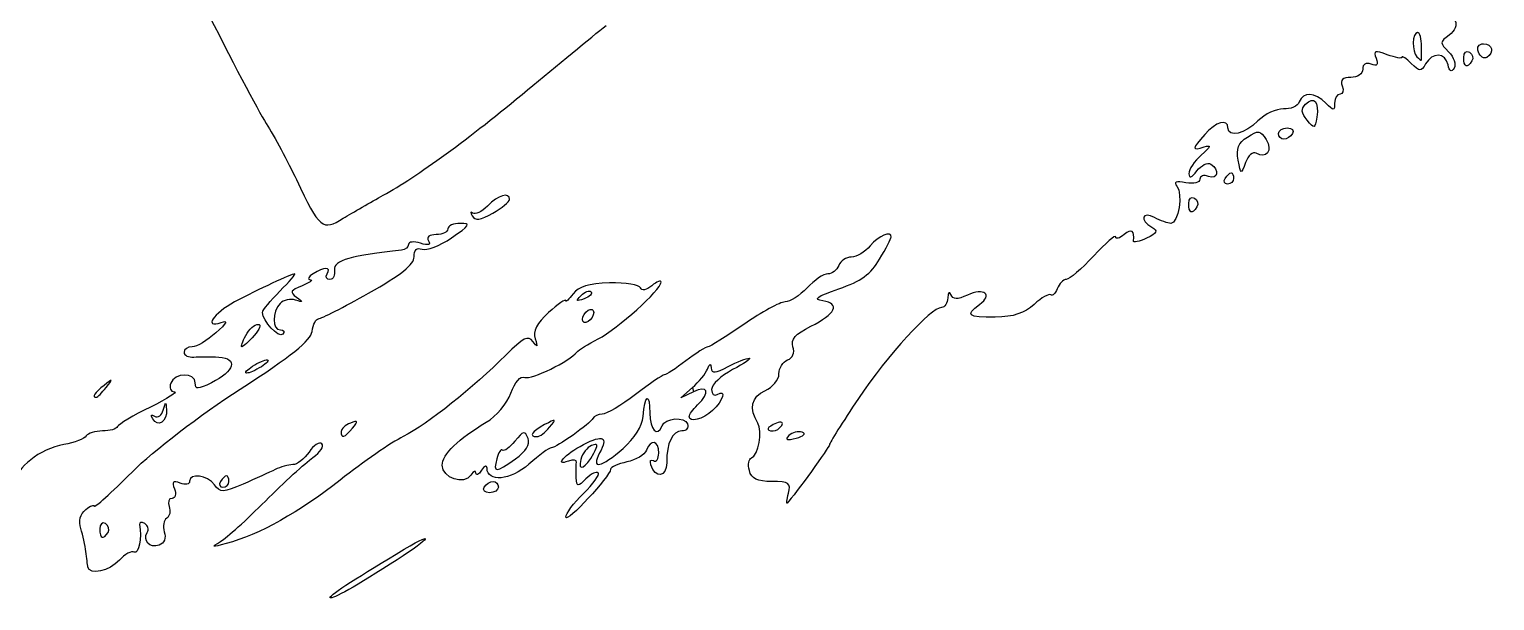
# Model space of a CAD drawing. Extents: x 785 to 1180, y 172 to 639.
# Drawn here: x 916.7 to 1177.8, y 172 to 273.8 of the extents above; entities that cross this region are included whole.
import ezdxf

# ---------------------------------------------------------------- set-up
doc = ezdxf.new("R2010")
doc.units = 0
doc.layers.add('Ebene_1', color=7, linetype='CONTINUOUS')

msp = doc.modelspace()

# ---------------------------------------------------------------- linework, layer by layer
at = {"layer": 'Ebene_1', "color": 7}
for points in [[(1164.75, 270.75002), (1164.75, 270.75002)], [(1174.88616, 269.755764), (1174.88616, 269.755764)], [(1172.25, 268.809044), (1172.25, 268.809044)], [(1144.3424, 257.627388), (1144.3424, 257.627388)], [(1139.25, 255.25002), (1139.25, 255.25002)], [(1132.04728, 250.5301), (1132.04728, 250.5301)], [(1129.75, 247.25002), (1129.75, 247.25002)], [(1002.24384, 243.50002), (1002.24368, 243.50002)], [(1123.25, 242.809044), (1123.25, 242.809044)], [(1014.98336, 226.374108), (1014.98336, 226.374108)], [(1015.25, 222.131988), (1015.25, 222.131988)], [(955.25, 219.25002), (955.25, 219.25002)], [(955.25, 212.679652), (955.25, 212.679652)], [(930.3776, 210.00002), (930.3776, 210.00002)], [(1035, 209.22874), (1032.75, 208.137092), (1034.84488, 209.97826)], [(938.66456, 204.388244), (938.66456, 204.38822)], [(1034.25, 204.821452), (1034.25, 204.821452)], [(974.26904, 202.772908), (974.26904, 202.772908)], [(1009.3776, 202.91374), (1009.3776, 202.91374)], [(1050.74296, 203.238572), (1050.74296, 203.238572)], [(1054.38672, 202.03778), (1054.38672, 202.03778)], [(1003.30048, 197.285684), (1003.30048, 197.285948)], [(1017.26776, 198.283212), (1017.26776, 198.283212)], [(952.25, 193.25002), (952.25, 193.25002)], [(997.75, 192.25002), (997.75, 192.25002)], [(1012.29256, 186.881364), (1012.29264, 186.881364)], [(930.70728, 184.180916), (930.70728, 184.180916)], [(927.122, 177.999596), (927.1224, 178.00002)], [(970.25, 172.610588), (970.25, 172.610588)]]:
    msp.add_lwpolyline(points, close=True, dxfattribs=at)
for points in [[(947.89256, 277.98046), (952.48968, 268.757228), (957.43536, 259.334708), (958.88296, 257.041524)], [(1005.44768, 263.016052), (1010.56472, 267.273948), (1016.86408, 272.45322), (1019.44616, 274.525532)], [(1170.6952, 275.337604), (1171.13632, 274.623868), (1170.704, 273.571692), (1169.65632, 272.805084)], [(1164, 273.25002), (1163.0712, 273.25002), (1163.00544, 269.827932), (1163.91672, 268.916692)], [(1164.75, 270.75002), (1164.75, 272.12502), (1164.41248, 273.25002), (1164, 273.25002)], [(1169.65632, 272.805084), (1167.9672, 271.569964), (1167.96192, 271.394476), (1169.56544, 269.791004)], [(1158.63544, 269.292996), (1156.4068, 270.140316), (1156.11352, 270.046508), (1156.6468, 268.656908)], [(1161.2496, 268.84578), (1161.2496, 268.545108), (1160.0732, 268.746372), (1158.63544, 269.292996)], [(1162.91008, 267.731988), (1161.9968, 268.64526), (1161.2496, 269.146444), (1161.2496, 268.84578)], [(1163.91672, 268.916692), (1164.28336, 268.55002), (1164.62088, 268.25002), (1164.66672, 268.25002)], [(1164.66672, 268.25002), (1164.71232, 268.25002), (1164.75, 269.37502), (1164.75, 270.75002)], [(1169.44976, 267.499636), (1169.01696, 269.68386), (1166.6456, 269.77954), (1165.45976, 267.660628)], [(1169.56544, 269.791004), (1170.50184, 268.854564), (1170.93696, 267.562172), (1170.53232, 266.91902)], [(1172.25, 268.809044), (1172.25, 269.6665), (1172.70736, 270.085404), (1173.26632, 269.73994)], [(1173.26632, 269.73994), (1173.82528, 269.394484), (1174.02376, 268.692924), (1173.70728, 268.180924)], [(1174.88616, 269.755764), (1174.53784, 270.66342), (1174.88616, 271.25002), (1175.78136, 271.25002)], [(1176.3548, 268.81478), (1175.8624, 268.510484), (1175.20152, 268.933924), (1174.88616, 269.755764)], [(1175.78136, 271.25002), (1177.3988, 271.25002), (1177.76672, 269.687404), (1176.3548, 268.81478)], [(1154.2496, 266.71822), (1154.2496, 265.891404), (1153.3288, 265.249596), (1152.14264, 265.249596)], [(1155.76096, 267.606868), (1154.83528, 267.962076), (1154.2496, 267.617668), (1154.2496, 266.71822)], [(1156.6468, 268.656908), (1157.09648, 267.484988), (1156.84752, 267.189892), (1155.76096, 267.606868)], [(1165.45976, 267.660628), (1164.65168, 266.216716), (1164.41888, 266.223236), (1162.91008, 267.731988)], [(1170.53232, 266.91902), (1170.03312, 266.12566), (1169.68504, 266.312356), (1169.44976, 267.499636)], [(1173.70728, 268.180924), (1172.85008, 266.793876), (1172.25, 267.052508), (1172.25, 268.809044)], [(1152.14264, 265.249596), (1150.68056, 265.249596), (1150.21184, 264.790444), (1150.6112, 263.749596)], [(1150.6112, 263.749596), (1150.92784, 262.924596), (1150.75096, 262.249596), (1150.21824, 262.249596)], [(979.75144, 244.259324), (985.7264, 247.555812), (995.02456, 254.3429), (1005.44768, 263.016052)], [(1147.67816, 260.678164), (1145.74304, 262.613284), (1143.63792, 262.703908), (1142.93888, 260.882188)], [(1144.07568, 260.475732), (1145.58944, 261.989476), (1146.48992, 260.954428), (1146.0808, 258.170868)], [(1150.21824, 262.249596), (1149.68544, 262.249596), (1149.2496, 261.54246), (1149.2496, 260.678164)], [(1140.12656, 259.632188), (1138.8684, 259.696828), (1136.82688, 258.7371), (1135.58976, 257.499596)], [(1142.93888, 260.882188), (1142.65024, 260.130108), (1141.38472, 259.567604), (1140.12656, 259.632188)], [(1144.3424, 257.627388), (1143.28808, 258.906268), (1143.22112, 259.621132), (1144.07568, 260.475732)], [(1149.2496, 260.678164), (1149.2496, 259.249596), (1149.10672, 259.249596), (1147.67816, 260.678164)], [(958.88296, 257.041524), (960.33064, 254.74834), (962.7532, 250.25402), (964.26648, 247.054148)], [(1130.2496, 256.249596), (1130.2496, 257.958308), (1128.07192, 257.350748), (1126.11688, 255.096588)], [(1135.58976, 257.499596), (1133.27584, 255.18494), (1130.2496, 254.476564), (1130.2496, 256.249596)], [(1133.71184, 254.633068), (1135.65408, 255.905644), (1136.01304, 255.859148), (1137.04864, 254.200892)], [(1139.25, 255.25002), (1139.25, 255.80002), (1139.9516, 256.25002), (1140.80904, 256.25002)], [(1140.80904, 256.25002), (1141.66648, 256.25002), (1142.08992, 255.80002), (1141.75, 255.25002)], [(1146.0808, 258.170868), (1145.77456, 256.086932), (1145.6456, 256.04662), (1144.3424, 257.627388)], [(1126.11688, 255.096588), (1123.80936, 252.435964), (1123.79528, 252.168988), (1125.9996, 252.864684)], [(1125.9996, 252.864684), (1127.32472, 253.282892), (1127.20328, 252.932844), (1125.4996, 251.423004)], [(1132.04728, 250.5301), (1131.66512, 252.529332), (1132.08648, 253.568132), (1133.71184, 254.633068)], [(1137.04864, 254.200892), (1138.27736, 252.233348), (1137.08304, 250.617092), (1135.24152, 251.755252)], [(1140.19096, 254.25002), (1139.67344, 254.25002), (1139.25, 254.70002), (1139.25, 255.25002)], [(1141.75, 255.25002), (1141.41008, 254.70002), (1140.70856, 254.25002), (1140.19096, 254.25002)], [(1125.4996, 251.423004), (1124.26208, 250.326308), (1123.26392, 248.826148), (1123.28136, 248.089308)], [(1135.24152, 251.755252), (1134.68688, 252.098036), (1133.8564, 251.360292), (1133.39608, 250.115812)], [(1123.28136, 248.089308), (1123.30216, 247.199508), (1123.78392, 247.370916), (1124.71488, 248.599732)], [(1124.71488, 248.599732), (1125.48576, 249.617308), (1126.59648, 250.153252), (1127.18304, 249.790716)], [(1127.18304, 249.790716), (1128.81432, 248.782564), (1128.45144, 246.958156), (1126.7496, 247.611228)], [(1129.75, 247.25002), (1130.08992, 247.80002), (1130.56648, 248.25002), (1130.80904, 248.25002)], [(1130.80904, 248.25002), (1131.0516, 248.25002), (1131.25, 247.80002), (1131.25, 247.25002)], [(1133.39608, 250.115812), (1132.56952, 247.881404), (1132.55264, 247.88658), (1132.04728, 250.5301)], [(964.26648, 247.054148), (968.43672, 238.23618), (968.88528, 237.86566), (972.62704, 240.147332)], [(1121.15216, 245.862596), (1122.26504, 244.51642), (1121.40096, 239.249596), (1120.06728, 239.249596)], [(1122.74088, 246.496012), (1120.97664, 246.833268), (1120.5052, 246.645276), (1121.15216, 245.862596)], [(1125.2496, 247.101636), (1125.2496, 246.482316), (1124.17256, 246.222324), (1122.74088, 246.496012)], [(1126.7496, 247.611228), (1125.92456, 247.927804), (1125.2496, 247.698524), (1125.2496, 247.101636)], [(1130.19096, 246.25002), (1129.60856, 246.25002), (1129.41008, 246.70002), (1129.75, 247.25002)], [(1131.25, 247.25002), (1131.25, 246.70002), (1130.77344, 246.25002), (1130.19096, 246.25002)], [(972.62704, 240.147332), (974.34544, 241.195148), (977.55144, 243.04554), (979.75144, 244.259324)], [(1002.24368, 243.50002), (1002.25488, 244.867564), (1000.27752, 244.2775), (998.33336, 242.333348)], [(999.26624, 241.059364), (1000.90048, 241.98922), (1002.2404, 243.087524), (1002.24384, 243.50002)], [(1123.25, 242.809044), (1123.25, 243.6665), (1123.70736, 244.085404), (1124.26632, 243.73994)], [(1124.70728, 242.180924), (1123.85008, 240.793876), (1123.25, 241.052508), (1123.25, 242.809044)], [(1124.26632, 243.73994), (1124.82528, 243.394484), (1125.02376, 242.692924), (1124.70728, 242.180924)], [(995.67304, 241.083348), (995.264, 241.45002), (995.23656, 241.21422), (995.61224, 240.559364)], [(995.61224, 240.559364), (996.11952, 239.674564), (997.05816, 239.802996), (999.26624, 241.059364)], [(998.33336, 242.333348), (997.2792, 241.279188), (996.082, 240.716692), (995.67304, 241.083348)], [(1117.18384, 240.28478), (1114.91376, 241.499708), (1114.43144, 239.806844), (1116.68792, 238.544068)], [(1120.06728, 239.249596), (1119.5452, 239.249596), (1118.24768, 239.715428), (1117.18384, 240.28478)], [(991.25, 238.25002), (991.25, 237.70002), (990.32344, 237.25002), (989.19096, 237.25002)], [(993.48216, 239.25002), (992.25448, 239.25002), (991.25, 238.80002), (991.25, 238.25002)], [(991.91544, 236.668628), (995.15736, 238.87158), (995.38704, 239.25002), (993.48216, 239.25002)], [(1070.2496, 236.806756), (1070.2496, 237.9589), (1068.0524, 237.042124), (1066.5176, 235.249596)], [(1113.4052, 236.111244), (1113.64344, 237.98362), (1113.09136, 238.36318), (1111.7496, 237.249596)], [(1116.68792, 238.544068), (1117.8248, 237.907796), (1117.62312, 237.50174), (1115.72512, 236.606028)], [(984.25, 235.484068), (984.25, 234.988684), (983.68752, 234.528532), (983, 234.461532)], [(986.3752, 235.710268), (985.20632, 236.08126), (984.25, 235.979468), (984.25, 235.484068)], [(985.25, 233.278172), (985.25, 234.524788), (985.74736, 234.996396), (986.68328, 234.637252)], [(987.81624, 236.142892), (988.27664, 235.39786), (987.80584, 235.256372), (986.3752, 235.710268)], [(986.68328, 234.637252), (987.4716, 234.334748), (989.82608, 235.248868), (991.91544, 236.668628)], [(989.19096, 237.25002), (987.94016, 237.25002), (987.40056, 236.815484), (987.81624, 236.142892)], [(1066.5176, 235.249596), (1065.57568, 234.149596), (1064.05328, 233.249596), (1063.13432, 233.249596)], [(1068.18568, 232.865908), (1069.32088, 234.78982), (1070.2496, 236.563196), (1070.2496, 236.806756)], [(1110.2496, 236.832908), (1110.2496, 237.288428), (1108.4848, 235.768524), (1106.32776, 233.455356)], [(1111.7496, 237.249596), (1110.92456, 236.564908), (1110.2496, 236.377396), (1110.2496, 236.832908)], [(1115.72512, 236.606028), (1114.40448, 235.982796), (1113.36056, 235.760148), (1113.4052, 236.111244)], [(983, 234.461532), (974.2628, 233.610052), (970.76952, 232.592412), (971.04384, 230.978564)], [(977.14216, 226.809548), (982.8624, 230.026388), (985.25, 231.931268), (985.25, 233.278172)], [(1063.13432, 233.249596), (1062.21544, 233.249596), (1061.20456, 232.574596), (1060.888, 231.749596)], [(1060.93568, 227.58726), (1064.85616, 228.93334), (1066.62552, 230.22158), (1068.18568, 232.865908)], [(1106.32776, 233.455356), (1104.1708, 231.142188), (1101.96896, 229.249596), (1101.4348, 229.249596)], [(963.98056, 230.25002), (963.39008, 230.25002), (957.43344, 227.463244), (953.272, 225.2401)], [(961.32696, 227.1731), (963.0192, 228.865404), (964.21336, 230.25002), (963.98056, 230.25002)], [(967.25, 230.25002), (966.42504, 229.71686), (966.2, 229.245228), (966.75, 229.201948)], [(969.75, 230.25002), (970.53216, 231.51562), (969.2084, 231.51562), (967.25, 230.25002)], [(970.2348, 229.25002), (969.62824, 229.25002), (969.41008, 229.70002), (969.75, 230.25002)], [(971.04384, 230.978564), (971.20544, 230.02786), (970.84136, 229.25002), (970.2348, 229.25002)], [(1058.95528, 230.249596), (1058.20888, 230.249596), (1056.54136, 229.124596), (1055.2496, 227.749596)], [(1060.888, 231.749596), (1060.57136, 230.924596), (1059.70168, 230.249596), (1058.95528, 230.249596)], [(958.25, 223.364228), (958.25, 223.766804), (959.63464, 225.480788), (961.32696, 227.1731)], [(965.27408, 228.135284), (963.21104, 227.312068), (963.04424, 226.973388), (964.27408, 226.10434)], [(966.75, 229.201948), (967.3, 229.158668), (966.63584, 228.67866), (965.27408, 228.135284)], [(1020.07416, 228.623316), (1016.3396, 228.528716), (1014.53152, 227.988084), (1013.57488, 226.679828)], [(1014.98336, 226.374108), (1015.66168, 227.057532), (1016.46856, 227.36478), (1016.77648, 227.056892)], [(1018.05376, 218.663764), (1021.44872, 220.403484), (1029.2496, 227.43478), (1029.2496, 228.75502)], [(1025.58616, 227.751964), (1025.40016, 228.303268), (1022.91976, 228.69538), (1020.07416, 228.623316)], [(1027.58696, 228.122036), (1026.60352, 227.310228), (1025.78624, 227.159044), (1025.58616, 227.751964)], [(1029.2496, 228.75502), (1029.2496, 229.161724), (1028.50144, 228.876884), (1027.58696, 228.122036)], [(1055.2496, 227.749596), (1053.95784, 226.374596), (1052.19192, 225.249004), (1051.32528, 225.248284)], [(1058.0572, 225.451004), (1056.27624, 225.72546), (1056.9332, 226.213012), (1060.93568, 227.58726)], [(1080.89472, 226.55122), (1080.62672, 227.210356), (1080.372, 226.962148), (1080.32856, 225.999644)], [(1085.998, 224.807596), (1088.42216, 226.58018), (1086.79352, 227.818468), (1083.82, 226.46362)], [(1099.83304, 227.606468), (1099.48624, 226.702748), (1098.96032, 226.205516), (1098.66432, 226.501516)], [(1101.4348, 229.249596), (1100.90064, 229.249596), (1100.17984, 228.510188), (1099.83304, 227.606468)], [(953.272, 225.2401), (949.46936, 223.20862), (947.65784, 220.467068), (950.86352, 221.595164)], [(961.37184, 224.971884), (959.89792, 223.497908), (959.92872, 220.25002), (961.41664, 220.25002)], [(964.12184, 225.57754), (963.2264, 225.861452), (961.98888, 225.5889), (961.37184, 224.971884)], [(964.27408, 226.10434), (965.5284, 225.217964), (965.50552, 225.13886), (964.12184, 225.57754)], [(968.21168, 222.25002), (968.66416, 222.25002), (972.6828, 224.301812), (977.14216, 226.809548)], [(1012.2496, 225.5021), (1012.2496, 225.85122), (1010.884, 224.889596), (1009.21496, 223.36518)], [(1013.57488, 226.679828), (1012.846, 225.682956), (1012.2496, 225.15298), (1012.2496, 225.5021)], [(1015.54312, 225.814308), (1014.11792, 225.271628), (1014.00304, 225.386492), (1014.98336, 226.374108)], [(1016.77648, 227.056892), (1017.08432, 226.749004), (1016.52936, 226.189844), (1015.54312, 225.814308)], [(1051.32528, 225.248284), (1050.45864, 225.247564), (1047.15736, 223.447564), (1043.98904, 221.248284)], [(1055.90928, 220.900124), (1060.35968, 223.105988), (1061.23536, 224.961244), (1058.0572, 225.451004)], [(1080.32856, 225.999644), (1080.28536, 225.037148), (1079.7928, 224.249644), (1079.23456, 224.249644)], [(1083.82, 226.46362), (1081.98328, 225.626756), (1081.26168, 225.648348), (1080.89472, 226.55122)], [(1088.78984, 222.53394), (1083.83552, 222.46746), (1083.34448, 222.867284), (1085.998, 224.807596)], [(1095.72816, 224.817308), (1094.01336, 223.228068), (1092.03664, 222.57754), (1088.78984, 222.53394)], [(1098.66432, 226.501516), (1098.36832, 226.797516), (1097.04704, 226.039628), (1095.72816, 224.817308)], [(950.86352, 221.595164), (952.166, 222.053508), (951.88144, 221.483708), (949.94424, 219.754508)], [(961.83488, 219.501588), (961.11384, 218.780492), (958.25, 221.866164), (958.25, 223.364228)], [(967.06952, 220.00002), (967.24528, 221.237524), (967.75928, 222.25002), (968.21168, 222.25002)], [(1009.21496, 223.36518), (1007.06472, 221.401228), (1006.36368, 220.033396), (1006.80936, 218.671548)], [(1015.25, 222.131988), (1015.25, 222.681988), (1015.7, 223.4101), (1016.25, 223.75002)], [(1016.25, 221.75002), (1015.7, 221.4101), (1015.25, 221.581988), (1015.25, 222.131988)], [(1016.25, 223.75002), (1016.8, 224.08994), (1017.25, 223.918052), (1017.25, 223.368052)], [(1017.25, 223.368052), (1017.25, 222.818052), (1016.8, 222.08994), (1016.25, 221.75002)], [(1079.23456, 224.249644), (1077.34184, 224.249644), (1069.59928, 215.784676), (1064.41272, 208.044804)], [(949.94424, 219.754508), (948.40104, 218.377044), (946.48856, 217.25002), (945.69424, 217.25002)], [(954.25, 209.707316), (963.37992, 215.581628), (966.83616, 218.356636), (967.06952, 220.00002)], [(955.25, 219.25002), (955.83872, 220.35002), (956.82432, 221.25002), (957.44016, 221.25002)], [(957.44016, 221.25002), (958.05608, 221.25002), (957.74552, 220.35002), (956.75, 219.25002)], [(961.41664, 220.25002), (962.05832, 220.25002), (962.24656, 219.913228), (961.83488, 219.501588)], [(1006.42376, 218.179436), (1005.59488, 219.347724), (1004.70872, 218.904516), (1001.57944, 215.756436)], [(1043.98904, 221.248284), (1040.82072, 219.049004), (1037.93824, 217.249596), (1037.58344, 217.249596)], [(1052.7436, 217.268548), (1052.32248, 218.595324), (1053.13136, 219.523196), (1055.90928, 220.900124)], [(945.69424, 217.25002), (944.89992, 217.25002), (944.25, 216.805332), (944.25, 216.261812)], [(954.55984, 217.25002), (954.35072, 217.25002), (954.66128, 218.15002), (955.25, 219.25002)], [(956.75, 219.25002), (955.75448, 218.15002), (954.76896, 217.25002), (954.55984, 217.25002)], [(1006.80936, 218.671548), (1007.2976, 217.17942), (1007.21136, 217.069356), (1006.42376, 218.179436)], [(1014.2496, 216.315404), (1014.52456, 216.675724), (1016.23648, 217.732484), (1018.05376, 218.663764)], [(1037.58344, 217.249596), (1037.22864, 217.249596), (1035.46344, 216.124596), (1033.66072, 214.749596)], [(1051.77936, 214.899404), (1052.70752, 215.25558), (1053.08672, 216.187316), (1052.7436, 217.268548)], [(944.25, 216.261812), (944.25, 215.718292), (945.03752, 215.339588), (946, 215.420252)], [(946, 215.420252), (946.96248, 215.500948), (948.97336, 215.495612), (950.46864, 215.408492)], [(950.46864, 215.408492), (953.92056, 215.207308), (953.25328, 212.897052), (949.15248, 210.851268)], [(955.25, 212.679652), (955.25, 212.954652), (956.15, 213.661324), (957.25, 214.25002)], [(957.25, 214.25002), (958.35, 214.838724), (959.25, 215.095388), (959.25, 214.820388)], [(959.25, 214.820388), (959.25, 214.545388), (958.35, 213.838724), (957.25, 213.25002)], [(1001.57944, 215.756436), (995.83408, 209.976628), (987.65744, 203.4983), (983.30536, 201.278036)], [(1004.9576, 211.808156), (1006.12032, 211.361964), (1013.02536, 214.711348), (1014.2496, 216.315404)], [(1033.66072, 214.749596), (1031.858, 213.374596), (1030.13192, 212.249596), (1029.82496, 212.249596)], [(1037.51592, 213.284724), (1037.90272, 214.26842), (1038.11808, 214.33074), (1038.17104, 213.47434)], [(1041.20032, 213.72434), (1042.82304, 214.56346), (1044.51056, 215.230132), (1044.95032, 215.20582)], [(1044.95032, 215.20582), (1045.39016, 215.1815), (1044.06248, 214.270772), (1042, 213.181932)], [(1050.2496, 212.4415), (1050.2496, 213.470476), (1050.938, 214.57654), (1051.77936, 214.899404)], [(930.3776, 210.00002), (931.62144, 211.586084), (931.58608, 211.621452), (930, 210.37758)], [(946.25, 210.826628), (946.25, 212.721908), (942.62056, 212.658132), (941.8884, 210.750068)], [(957.25, 213.25002), (956.15, 212.661324), (955.25, 212.404652), (955.25, 212.679652)], [(1002.4768, 209.001404), (1003.19864, 210.997556), (1004.17912, 212.106884), (1004.9576, 211.808156)], [(1029.82496, 212.249596), (1029.518, 212.249596), (1027.20352, 210.674596), (1024.68168, 208.749596)], [(1034.84488, 209.97826), (1035.99712, 210.9909), (1037.19904, 212.478812), (1037.51592, 213.284724)], [(1038.17104, 213.47434), (1038.23184, 212.491452), (1038.9272, 212.548828), (1041.20032, 213.72434)], [(1042, 213.181932), (1039.93752, 212.0931), (1038.25, 210.511428), (1038.25, 209.667108)], [(1047.7524, 209.432828), (1049.12584, 210.05862), (1050.2496, 211.412516), (1050.2496, 212.4415)], [(930, 210.37758), (928.33424, 209.071212), (927.80456, 208.25002), (928.6276, 208.25002)], [(928.6276, 208.25002), (928.8352, 208.25002), (929.62272, 209.037524), (930.3776, 210.00002)], [(935, 194.933844), (938.87024, 198.79306), (947.08288, 205.095892), (954.25, 209.707316)], [(942.53136, 209.237068), (943.2016, 209.229868), (941.27504, 208.004428), (938.25, 206.513764)], [(941.8884, 210.750068), (941.57168, 209.924748), (941.8612, 209.24422), (942.53136, 209.237068)], [(949.15248, 210.851268), (946.65344, 209.604612), (946.25, 209.601204), (946.25, 210.826628)], [(998.08736, 203.812828), (999.88856, 204.876812), (1001.80416, 207.141148), (1002.4768, 209.001404)], [(1026.0268, 204.824724), (1026.35232, 208.758108), (1027.24992, 209.192532), (1027.24992, 205.416692)], [(1035.75, 206.892884), (1038.02328, 209.166172), (1037.5984, 210.489428), (1035, 209.22874)], [(1038.25, 209.667108), (1038.25, 208.822788), (1038.7, 208.4101), (1039.25, 208.75002)], [(1039.25, 208.75002), (1040.97256, 209.814644), (1040.33936, 207.640892), (1038.42128, 205.905012)], [(1046.4988, 203.643236), (1044.88736, 206.2221), (1045.34512, 208.33598), (1047.7524, 209.432828)], [(938.25, 206.513764), (935.22504, 205.023092), (932.6, 203.453948), (932.41664, 203.026764)], [(940.55832, 205.98778), (940.96928, 207.563252), (941.03032, 207.570796), (941.134, 206.05906)], [(1024.68168, 208.749596), (1022.15976, 206.824596), (1019.49336, 205.249596), (1018.75632, 205.249596)], [(1034.25, 204.821452), (1034.25, 205.135732), (1034.92504, 206.067884), (1035.75, 206.892884)], [(1064.41272, 208.044804), (1061.57296, 203.8071), (1059.2496, 200.098484), (1059.2496, 199.803404)], [(938.66456, 204.38822), (938.2308, 205.090132), (938.37304, 205.292012), (939.01984, 204.892292)], [(941.134, 206.05906), (941.27944, 203.939356), (939.6312, 202.824188), (938.66456, 204.388244)], [(939.01984, 204.892292), (939.6132, 204.525572), (940.30552, 205.01854), (940.55832, 205.98778)], [(973.89144, 203.665924), (972.98864, 203.319492), (972.25, 202.634188), (972.25, 202.143028)], [(974.26904, 202.772908), (975.32576, 204.04626), (975.26392, 204.192588), (973.89144, 203.665924)], [(990.2496, 196.136644), (990.2496, 198.05886), (993.14176, 200.891396), (998.08736, 203.812828)], [(1009.3776, 202.91374), (1010.62208, 204.42234), (1010.54024, 204.465684), (1008.5, 203.378564)], [(1017.08296, 204.499596), (1016.66928, 203.568924), (1010.57216, 199.249596), (1009.67208, 199.249596)], [(1018.75632, 205.249596), (1018.01928, 205.249596), (1017.26624, 204.9121), (1017.08296, 204.499596)], [(1022.48912, 199.15522), (1024.50648, 200.926436), (1025.88728, 203.139412), (1026.0268, 204.824724)], [(1027.24992, 205.416692), (1027.24992, 202.494628), (1028.64096, 201.044748), (1029.41656, 203.15842)], [(1029.41656, 203.15842), (1029.94856, 204.60822), (1033.49904, 204.87402), (1033.97952, 203.50002)], [(1038.42128, 205.905012), (1036.64064, 204.29354), (1034.25, 203.67254), (1034.25, 204.821452)], [(1045.36568, 197.454956), (1046.56768, 197.855636), (1047.37168, 202.246268), (1046.4988, 203.643236)], [(1050.74296, 203.238572), (1051.09328, 203.805428), (1050.69176, 203.973068), (1049.80192, 203.63158)], [(926.82008, 201.363428), (926.51872, 200.87578), (924.73776, 200.188964), (922.86248, 199.837148)], [(929.72568, 202.250068), (928.42896, 202.250068), (927.12144, 201.851084), (926.82008, 201.363428)], [(932.41664, 203.026764), (932.23336, 202.59958), (931.0224, 202.250068), (929.72568, 202.250068)], [(983.30536, 201.278036), (981.17712, 200.192284), (976.13144, 196.697316), (972.09272, 193.511428)], [(972.25, 202.143028), (972.25, 200.857068), (972.82888, 201.037668), (974.26904, 202.772908)], [(1005.53872, 200.939948), (1004.99752, 202.350284), (1004.69832, 202.286932), (1003.20808, 200.446548)], [(1008.5, 203.378564), (1006.17304, 202.138652), (1005.60008, 201.25002), (1007.1276, 201.25002)], [(1007.1276, 201.25002), (1007.61024, 201.25002), (1008.62272, 201.998692), (1009.3776, 202.91374)], [(1015.40624, 199.830868), (1018.96616, 201.671756), (1019.83936, 201.219908), (1018.29576, 198.335668)], [(1032.94024, 202.25002), (1031.23824, 202.25002), (1030.24992, 200.168892), (1030.24992, 196.5849)], [(1033.97952, 203.50002), (1034.21992, 202.812524), (1033.75224, 202.25002), (1032.94024, 202.25002)], [(1049.80192, 203.63158), (1048.06952, 202.966788), (1047.75256, 202.25002), (1049.19096, 202.25002)], [(1049.19096, 202.25002), (1049.70856, 202.25002), (1050.40688, 202.694868), (1050.74296, 203.238572)], [(1052.01848, 201.418468), (1051.2764, 200.676404), (1051.6668, 200.54626), (1053.33016, 200.981228)], [(1054.38672, 202.03778), (1053.66528, 202.27826), (1052.59952, 201.99954), (1052.01848, 201.418468)], [(1053.33016, 200.981228), (1054.6824, 201.334844), (1055.13568, 201.788132), (1054.38672, 202.03778)], [(922.86248, 199.837148), (918.52432, 199.023308), (914.25, 195.68886), (914.25, 193.118468)], [(966.51832, 198.499596), (965.68632, 197.2621), (964.37944, 196.249596), (963.61408, 196.249596)], [(968.82992, 199.976596), (968.39048, 200.401748), (967.35024, 199.7371), (966.51832, 198.499596)], [(967.18928, 197.50122), (968.53104, 198.437524), (969.26936, 199.551444), (968.82992, 199.976596)], [(1001.00112, 198.832212), (1000.72776, 199.105628), (1000.264, 198.4115), (999.97064, 197.289684)], [(1003.20808, 200.446548), (1002.26768, 199.285236), (1001.27456, 198.55878), (1001.00112, 198.832212)], [(1003.30048, 197.285948), (1005.206, 198.642828), (1005.95256, 199.861564), (1005.53872, 200.939948)], [(1009.67208, 199.249596), (1009.30992, 199.249596), (1007.51664, 197.93522), (1005.68696, 196.328748)], [(1012.73888, 196.884164), (1010.07608, 195.862364), (1012.13904, 198.141332), (1015.40624, 199.830868)], [(1016.87168, 199.65834), (1016.08816, 199.357668), (1015.21968, 198.24218), (1014.94184, 197.179468)], [(1018.29576, 198.335668), (1016.69112, 195.33734), (1018.55592, 195.701796), (1022.48912, 199.15522)], [(1017.26776, 198.283212), (1018.08088, 199.802524), (1017.99792, 200.090524), (1016.87168, 199.65834)], [(1026.63496, 198.811132), (1026.33128, 198.01974), (1024.7704, 197.08398), (1023.1664, 196.731668)], [(1028.82136, 198.323444), (1028.82136, 200.579404), (1027.4324, 200.889212), (1026.63496, 198.811132)], [(1059.2496, 199.803404), (1059.2496, 199.381588), (1053.14136, 190.957516), (1051.70664, 189.400684)], [(958.7496, 189.77422), (962.0496, 193.087764), (965.84744, 196.564908), (967.18928, 197.50122)], [(963.61408, 196.249596), (962.84864, 196.249596), (961.44104, 195.85454), (960.486, 195.371676)], [(995.35912, 194.392588), (994.18632, 192.541652), (990.2496, 193.885404), (990.2496, 196.136644)], [(998.23432, 195.616228), (998.22552, 196.23958), (997.78272, 196.074596), (997.2496, 195.249596)], [(1005.68696, 196.328748), (1002.39624, 193.439468), (998.26904, 193.044884), (998.23432, 195.616228)], [(999.97064, 197.289684), (999.30488, 194.743748), (999.7296, 194.743268), (1003.30048, 197.285684)], [(1014.1724, 196.6227), (1014.26, 197.102684), (1013.61488, 197.220332), (1012.73888, 196.884164)], [(1014.1316, 193.928588), (1014.0668, 194.93038), (1014.0852, 196.142732), (1014.1724, 196.6227)], [(1014.94184, 197.179468), (1014.33856, 194.87262), (1015.81824, 195.574788), (1017.26776, 198.283212)], [(1023.1664, 196.731668), (1021.56232, 196.379364), (1020.24872, 195.789364), (1020.2472, 195.420564)], [(1027.43272, 196.201724), (1027.18944, 196.931404), (1027.40232, 197.273812), (1027.90592, 196.962628)], [(1030.24992, 196.5849), (1030.24992, 194.007428), (1028.25456, 193.736028), (1027.43272, 196.201724)], [(1027.90592, 196.962628), (1028.40936, 196.65146), (1028.82136, 197.26382), (1028.82136, 198.323444)], [(1044.9724, 195.201644), (1044.6916, 196.275276), (1044.86856, 197.289268), (1045.36568, 197.454956)], [(928.25, 188.848988), (928.25, 188.493732), (931.28752, 191.231916), (935, 194.933844)], [(943.576, 192.954588), (942.30808, 193.441124), (942.05808, 193.191108), (942.54464, 191.923204)], [(945.2496, 193.28098), (945.2496, 192.748244), (944.49648, 192.601364), (943.576, 192.954588)], [(949.68528, 192.668452), (948.4216, 194.396628), (945.2496, 194.834644), (945.2496, 193.28098)], [(950.75, 193.25002), (950.41008, 192.70002), (950.60856, 192.25002), (951.19096, 192.25002)], [(951.80904, 194.25002), (951.56648, 194.25002), (951.08992, 193.80002), (950.75, 193.25002)], [(951.19096, 192.25002), (951.77344, 192.25002), (952.25, 192.70002), (952.25, 193.25002)], [(972.09272, 193.511428), (964.85616, 187.80298), (957.62704, 183.777668), (951.7496, 182.183988)], [(952.25, 193.25002), (952.25, 193.80002), (952.0516, 194.25002), (951.80904, 194.25002)], [(960.486, 195.371676), (959.53096, 194.888828), (956.97024, 193.727316), (954.79552, 192.790532)], [(996.2496, 194.749596), (996.2328, 195.299596), (995.83208, 195.13894), (995.35912, 194.392588)], [(997.2496, 195.249596), (996.7164, 194.424596), (996.2664, 194.199596), (996.2496, 194.749596)], [(997.75, 192.25002), (998.08992, 192.80002), (998.79152, 193.25002), (999.30904, 193.25002)], [(999.30904, 193.25002), (999.82656, 193.25002), (1000.25, 192.80002), (1000.25, 192.25002)], [(1020.2472, 195.420564), (1020.2392, 194.209164), (1012.33624, 185.722108), (1012.29256, 186.881364)], [(1015.86904, 193.726212), (1014.37696, 192.234148), (1014.24072, 192.25002), (1014.1316, 193.928588)], [(1015.42816, 191.119908), (1017.17608, 192.828868), (1018.35464, 194.478692), (1018.0472, 194.78618)], [(1018.0472, 194.78618), (1017.73968, 195.093668), (1016.75952, 194.616692), (1015.86904, 193.726212)], [(1048.98288, 193.249596), (1046.35248, 193.249596), (1045.356, 193.734628), (1044.9724, 195.201644)], [(1051.934, 191.150684), (1052.41424, 192.987324), (1052.04552, 193.249596), (1048.98288, 193.249596)], [(942.54464, 191.923204), (942.89976, 190.99766), (942.70608, 190.249596), (942.1112, 190.249596)], [(954.79552, 192.790532), (951.20112, 191.242244), (950.73624, 191.231132), (949.68528, 192.668452)], [(998.69096, 191.25002), (997.83352, 191.25002), (997.41008, 191.70002), (997.75, 192.25002)], [(1000.25, 192.25002), (1000.25, 191.70002), (999.54848, 191.25002), (998.69096, 191.25002)], [(1012.29264, 186.881364), (1012.26944, 187.503604), (1013.68016, 189.410948), (1015.42816, 191.119908)], [(1051.70664, 189.400684), (1051.52976, 189.20878), (1051.63224, 189.996276), (1051.934, 191.150684)], [(925.87512, 184.858844), (925.44664, 186.20686), (925.75416, 187.423532), (926.72744, 188.231276)], [(926.72744, 188.231276), (927.56488, 188.926284), (928.25, 189.204244), (928.25, 188.848988)], [(941.59896, 188.781628), (941.90872, 187.974236), (941.7136, 187.036364), (941.16528, 186.697468)], [(942.1112, 190.249596), (941.5196, 190.249596), (941.28912, 189.589004), (941.59896, 188.781628)], [(950.7496, 182.560068), (951.8496, 183.214308), (955.4496, 186.460676), (958.7496, 189.77422)], [(930.26632, 185.73994), (929.70736, 186.085396), (929.25, 185.6665), (929.25, 184.809036)], [(930.70728, 184.180916), (931.02376, 184.692916), (930.82528, 185.394476), (930.26632, 185.73994)], [(936.3432, 185.573924), (936.744, 183.2667), (936.14352, 180.197124), (935.38328, 180.666996)], [(937.24112, 185.754828), (936.66856, 186.108716), (936.26448, 186.027308), (936.3432, 185.573924)], [(937.70688, 184.1805), (938.02336, 184.6925), (937.81376, 185.400948), (937.24112, 185.754828)], [(941.16528, 186.697468), (940.61688, 186.358564), (940.42496, 185.272444), (940.73872, 184.283868)], [(926.77008, 180.75002), (926.64648, 181.85002), (926.24376, 183.698988), (925.87512, 184.858844)], [(929.25, 184.809036), (929.25, 183.052508), (929.85008, 182.793876), (930.70728, 184.180916)], [(939.81144, 181.9117), (938.15264, 181.275164), (936.80752, 182.725284), (937.70688, 184.1805)], [(940.73872, 184.283868), (941.08384, 183.196468), (940.71792, 182.259404), (939.81144, 181.9117)], [(983.5, 181.1845), (989.72104, 184.881692), (987.70968, 182.718604), (981, 178.495908)], [(927.1224, 178.00002), (927.052, 178.412524), (926.89368, 179.65002), (926.77008, 180.75002)], [(935.38328, 180.666996), (934.90672, 180.961484), (933.712, 180.313044), (932.72824, 179.22602)], [(951.7496, 182.183988), (949.16696, 181.483708), (949.02784, 181.536036), (950.7496, 182.560068)], [(970.25, 172.610588), (970.25, 173.025452), (975.64024, 176.51342), (983.5, 181.1845)], [(932.72824, 179.22602), (930.98104, 177.29538), (927.376, 176.50674), (927.122, 177.999596)], [(981, 178.495908), (973.676, 173.886612), (970.25, 172.010972), (970.25, 172.610588)]]:
    msp.add_open_spline(points, degree=3, dxfattribs=at)

doc.saveas('drawing.dxf')
